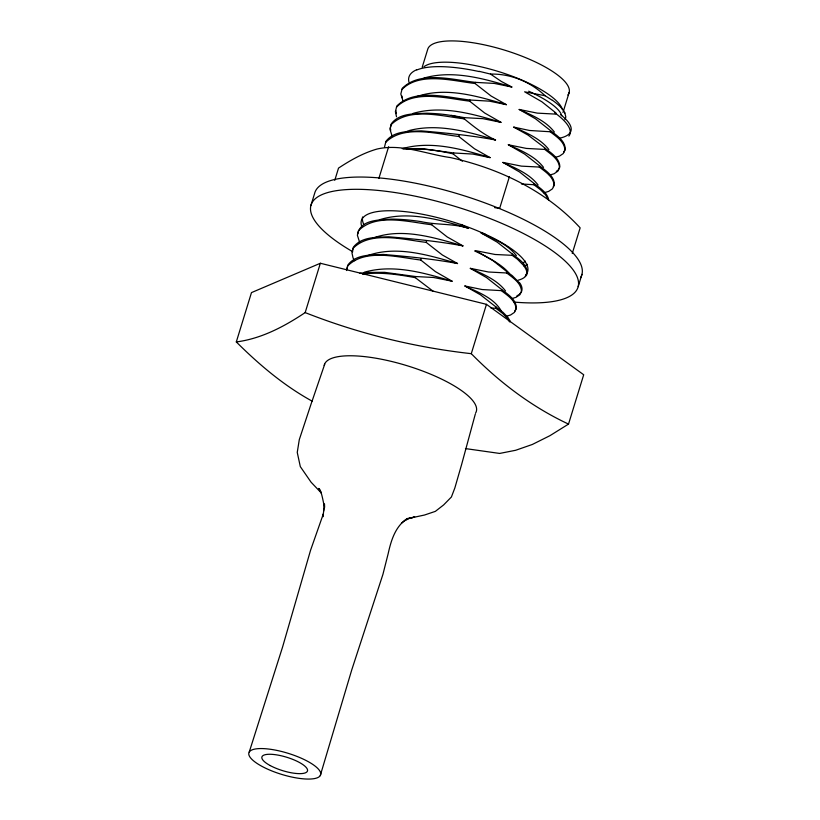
<?xml version="1.0" encoding="UTF-8"?>
<svg xmlns="http://www.w3.org/2000/svg" width="820" height="820" viewBox="0 0 820 820"><rect width="100%" height="100%" fill="white"/><g stroke="black" fill="none" stroke-linecap="round" stroke-linejoin="round"><path stroke-width="1.23" d="M323.152 515.749L323.357 513.853L310.544 550.322L282.582 647.011L249.239 752.043M323.654 511.167L324.464 503.91C325.325 517.225 322.219 488.72 318.611 488.474L321.43 493.107L311.108 482.242L300.315 466.621L297.25 452.414L299.29 439.643L311.405 403.02M323.049 516.702L323.962 508.236M357.725 233.946C360.513 219.493 379.711 219.914 391.222 219.124C401.216 219.135 411.168 220.119 421.039 221.615C436.681 225.141 452.947 223.347 468.394 228.226L461.004 224.424M346.87 269.401L347.936 264.901C355.952 254.241 371.245 254.999 383.237 254.436C408.114 256.578 433.021 258.935 457.529 263.538L442.308 254.958L426.185 242.371C403.993 239.85 370.855 230.328 353.02 248.368L351.954 252.867L353.061 257.962L354.691 260.75M384.529 146.964L385.943 141.337C393.969 130.677 409.262 131.436 421.255 130.872C446.131 132.983 471.018 135.413 495.546 139.974C483.913 134.787 473.98 126.803 464.202 118.808C452.107 114.738 439.366 113.611 426.687 113.221C414.694 113.785 399.401 113.016 391.376 123.687L390.31 128.176L390.761 130.216M346.522 270.528L347.588 266.029C365.402 247.978 398.561 257.5 420.752 260.022L435.451 271.645L452.097 281.188L433.554 277.478L415.668 276.545L384.641 272.342L367.135 272.414L359.795 273.337M352.303 251.74L353.369 247.25C361.384 236.58 376.677 237.349 388.68 236.785C413.546 238.917 438.454 241.295 462.962 245.887L447.156 236.918L431.617 224.721C409.426 222.199 376.267 212.667 358.442 230.727L357.377 235.227L359.59 242.177M475.323 414.049L461.588 464.622L454.864 487.91L451.41 496.992L443.651 504.915L435.348 511.372L424.504 515.032L407.458 518.681L414.684 516.979L409.118 518.465L404.219 520.977L407.519 518.424C395.373 526.071 391.078 540.482 388.167 553.674L382.94 574.328L351.739 669.93L320.271 775.587A37.515 11.029 17.1 0 1 261.918 766.331A37.515 11.029 17.1 0 1 272.066 749.521A37.515 11.029 17.1 0 1 320.271 775.587M312.256 401.205C283.935 385.687 259.12 364.633 236.303 341.94L251.473 292.607L320.353 263.261L486.465 304.333L583.697 374.76L568.526 424.094L549.902 435.697L532.334 444.471L515.688 450.272L499.646 453.439L465.432 448.581M310.872 205.594L314.644 193.335A139.666 41.072 17.1 0 1 464.335 195.836A139.666 41.072 17.1 0 1 580.55 277.693M334.775 180.308L338.527 168.1C350.499 160.208 363.096 153.043 376.954 149.066C401.328 143.326 426.185 154.211 450.303 157.553C499.154 168.428 545.884 190.619 580.15 227.847L572.257 253.482M236.303 341.94C261.498 338.67 284.304 326.514 305.173 312.594L320.353 263.261M378.85 178.493L388.618 146.76M422.197 67.25L427.65 49.538A73.944 21.74 17.1 0 1 508.431 51.352A73.944 21.74 17.1 0 1 567.85 95.007M433.349 291.407L415.32 277.672L415.668 276.545M420.752 260.022L421.101 258.894M426.185 242.371L426.533 241.244M431.617 224.721L431.966 223.583M385.605 142.475C403.419 124.404 436.578 133.937 458.769 136.458L474.524 148.799L490.114 157.624L472.894 154.068L453.685 152.981L453.337 154.109L462.377 161.232M458.769 136.458L459.118 135.331M396.46 107.164C414.274 89.103 447.433 98.636 469.634 101.157L484.671 113.006L500.969 122.323L482.857 118.654L464.55 117.68L464.202 118.808C442 116.286 408.862 106.764 391.037 124.804L389.961 129.304L392.165 136.253M469.634 101.157L469.973 100.019L489.519 101.157L506.401 104.663L491.057 96.001L475.057 83.496C452.865 80.975 419.727 71.453 401.892 89.503M475.057 83.496L475.405 82.369L494.286 83.414L511.834 87.012L501.338 81.446L490.493 74.077L479.198 71.33M509.425 176.638L499.667 208.362L494.655 207.655M568.526 424.094C531.975 406.986 499.493 382.386 471.285 353.676L486.465 304.333M509.579 321.901L507.436 318.314L502.65 313.424L495.874 308.279L496.223 307.151L480.479 294.81L464.878 285.985L482.098 289.542L501.307 290.628C507.375 295.395 515.8 300.489 516.067 309.099L514.396 312.41L510.593 314.982L505.93 316.377M501.307 290.628L501.655 289.501L486.588 277.621L470.311 268.335L488.423 271.994L506.739 272.978C512.808 277.744 521.223 282.838 521.489 291.448L519.829 294.759L516.036 297.322L512.541 298.377M506.739 272.978L507.088 271.84L493.107 260.729L475.743 250.674L495.085 254.487L512.172 255.317L517.379 259.161L524.503 266.377M512.172 255.317L512.52 254.19L497.299 242.218L481.176 233.023L484.845 233.782M548.129 199.229L545.443 194.74L540.657 189.861L533.892 184.715L534.24 183.588L519.511 171.944L502.896 162.421L521.397 166.132L539.324 167.065C545.392 171.831 553.807 176.925 554.074 185.535L552.413 188.846L548.611 191.419L543.947 192.813M539.324 167.065L539.673 165.927L524.636 154.078L508.328 144.771L526.419 148.43L544.746 149.414C550.814 154.18 559.24 159.275 559.506 167.874L557.846 171.196L554.053 173.758L549.39 175.162M544.746 149.414L545.095 148.276L543.219 146.636L528.059 135.085L513.761 127.11L529.525 130.482L550.179 131.753C556.247 136.53 564.672 141.624 564.939 150.234L563.268 153.545L559.476 156.118L555.97 157.163M550.179 131.753L550.528 130.626L535.46 118.756L519.183 109.46L537.295 113.129L555.611 114.103L555.96 112.975L541.835 101.752L524.615 91.809L545.105 95.735L552.239 100.276M562.981 112.514L569.162 92.434M578.182 286.631L581.954 274.372M324.74 364.141L311.62 402.466M563.617 152.417L565.287 149.107C565.021 140.497 556.595 135.392 550.528 130.626M553.316 186.611L554.422 184.408C554.156 175.798 545.741 170.703 539.673 165.927M514.745 311.282L516.405 307.971C516.139 299.361 507.723 294.267 501.655 289.501M525.261 276.319L527.209 273.009C527.342 264.235 518.599 259.017 512.52 254.19M401.472 523.18L403.799 521.376M556.298 171.349L558.194 170.058L559.855 166.747C559.578 158.147 551.163 153.053 545.095 148.276M516.805 295.999L518.712 294.759M404.783 132.512L407.663 131.046M372.198 238.425C401.452 227.089 434.159 237.656 462.962 245.887M367.729 255.584C396.89 245.19 428.993 255.276 457.529 263.538M416.898 96.555C446.059 86.489 477.947 96.381 506.401 104.663M379.383 219.811C408.575 210.443 440.043 219.893 468.394 228.226M423.95 78.085C452.958 69.68 483.82 78.628 511.834 87.012M413.085 113.396C442.093 104.991 472.955 113.929 500.969 122.323M408.811 130.646C437.572 123.031 467.871 131.61 495.546 139.974M402.231 148.697C431.238 140.292 462.101 149.24 490.114 157.624M364.213 272.26C393.221 263.856 424.083 272.804 452.097 281.188M403.368 149.086L423.13 148.799L453.685 152.981M362.635 274.136C380.234 271.84 398.018 274.444 415.32 277.672M490.934 308.012L495.874 308.279M521.448 183.977L533.892 184.715M490.493 74.077C510.809 73.646 530.448 81.785 545.105 95.735M471.285 353.676C414.387 347.321 358.442 333.607 305.173 312.594M475.405 82.369C453.214 79.847 420.076 70.325 402.241 88.375L400.826 93.992L403.02 100.952M469.973 100.019C447.781 97.498 414.623 87.976 396.808 106.036L395.394 111.663L396.511 116.758M451.195 115.333L464.55 117.68M519.183 109.46C531.801 115.179 545.73 120.745 554.402 132.071M508.328 144.771C520.946 150.48 534.876 156.046 543.537 167.382M502.896 162.421C515.513 168.131 529.443 173.696 538.115 185.033M481.176 233.023C493.794 238.743 507.723 244.309 516.385 255.635M470.311 268.335C482.929 274.044 496.858 279.61 505.53 290.946M464.878 285.985C477.886 292.186 493.599 297.619 501.153 310.749M513.761 127.11C526.317 132.809 540.175 138.344 548.877 149.568M507.088 271.84L512.295 275.684L519.419 282.9M534.24 183.588C539.816 188.036 547.391 192.505 548.734 200.08M496.223 307.151L502.988 312.297L507.775 317.176L510.46 321.665M564.826 113.016L565.749 116.573A77.756 21.156 17.2 0 1 564.939 119.679M395.742 110.536L396.408 113.59M401.841 95.919L402.282 97.959M324.207 365.433A79.478 23.37 17.1 0 1 408.811 366.253A79.478 23.37 17.1 0 1 475.6 413.034M423.95 66.748A73.944 21.74 17.1 0 1 498.806 71.637A73.944 21.74 17.1 0 1 562.479 109.716M552.465 100.296A79.089 21.761 16.4 0 1 564.929 113.037M479.29 71.596A81.815 24.6 15.8 0 0 438.31 66.635A82.615 25.471 16.1 0 0 416.878 69.956M416.55 69.813A83.435 26.23 17 0 0 409.887 74.989A83.958 26.373 17.3 0 0 408.944 82.102M528.664 91.184A74.558 18.993 16.7 0 1 561.7 115.671M560.531 114.626A87.063 23.083 16 0 1 559.055 138.324M519.818 282.982A87.125 22.714 16.7 0 1 519.47 294.072M406.915 148.881A87.063 28.526 17 0 1 453.275 153.893M554.874 112.873A87.063 23.565 18.6 0 1 568.895 136.079M474.575 250.93A74.558 19.085 17.8 0 1 509.22 273.429M527.496 264.327A86.951 25.563 17.1 0 1 524.308 266.039M525.456 261.19A82.615 24.292 17.1 0 1 523.519 262.502M363.711 224.26A87.063 28.013 15.9 0 1 362.563 216.962M526.348 275.284A87.053 22.734 17.7 0 1 517.881 280.276M524.113 266.295A87.125 22.652 17.2 0 1 526.501 275.335M361.435 225.428A86.951 25.563 17.1 0 1 449.811 221A86.951 25.563 17.1 0 1 525.968 274.618M352.774 251.74A139.666 41.072 17.1 0 1 355.501 189.307A139.666 41.072 17.1 0 1 552.362 250.756A139.666 41.072 17.1 0 1 514.078 302.088M270.21 765.562A23.821 7.001 17.1 0 0 307.264 771.435A23.821 7.001 17.1 0 0 276.658 754.882A23.821 7.001 17.1 0 0 270.21 765.562"/></g></svg>
